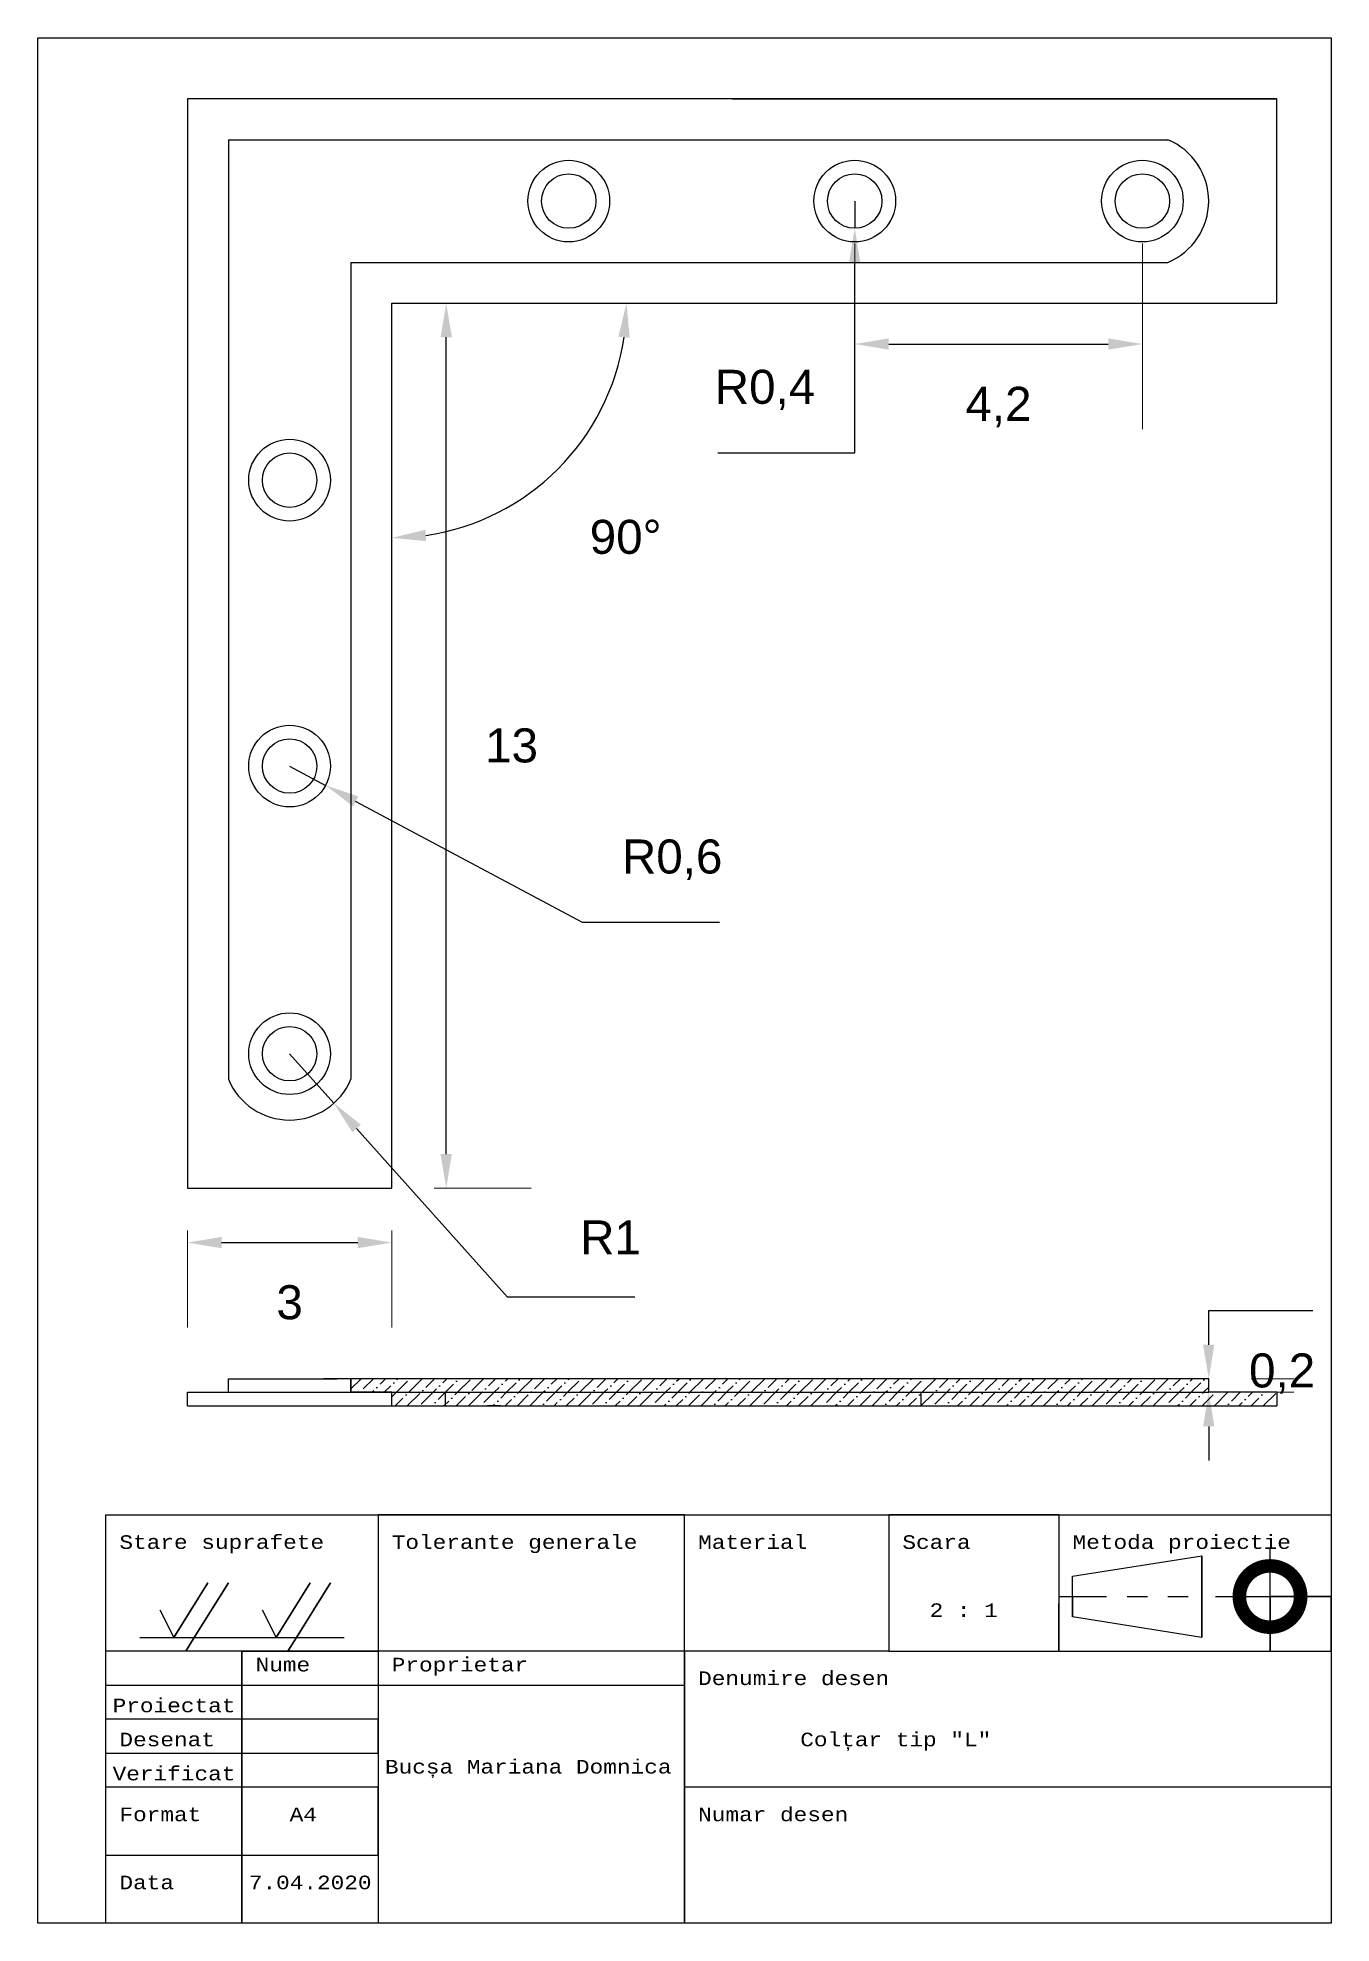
# Model space of a CAD drawing. Header units: millimetres. Extents: x 1716 to 1735, y 1201 to 1228.7.
import ezdxf

# ---------------------------------------------------------------- set-up
doc = ezdxf.new("R2010")
doc.units = ezdxf.units.MM
doc.styles.add('Annotative', font='arial.ttf')
doc.styles.get("Standard").update_dxf_attribs({"font": 'cour.ttf', "height": 0.2})
doc.dimstyles.new('ISO-25', dxfattribs={"dimtxt": 0.5, "dimasz": 0.5, "dimexe": 1.25, "dimexo": 0.625, "dimtad": 2, "dimtih": 1, "dimtoh": 1, "dimdec": 1, "dimtxsty": 'Annotative', "dimcen": 3, "dimadec": 0, "dimazin": 0, "dimtfac": 1, "dimtdec": 1, "dimtmove": 0, "dimatfit": 3, "dimfxl": 1, "dimlwe": 5, "dimarcsym": 0})
pattern_1 = [(45, (1715, 1200), (0.42095, 1.543482), [1.984375, -0.396875, 0, -0.396875])]
pattern_2 = [(45, (1705.2, 1188.6), (0.0673519, 0.24695704), [0.3175, -0.0635, 0, -0.0635])]

# ---------------------------------------------------------------- blocks, each defined once
blk = doc.blocks.new('*D14')
at = {"color": 0, "lineweight": 5, "transparency": 16777216}
for p, q in [((1721.825, 1224.8), (1723.25, 1224.8)), ((1721.825, 1211.8), (1723.25, 1211.8))]:
    blk.add_line(p, q, dxfattribs=at)
at = {"color": 0, "lineweight": -2, "transparency": 16777216}
blk.add_line((1722, 1212.3), (1722, 1224.3), dxfattribs=at)
at = {"color": 0, "transparency": 16777216}
for points in [[(1721.917, 1224.3), (1722.083, 1224.3), (1722, 1224.8)], [(1721.917, 1212.3), (1722.083, 1212.3), (1722, 1211.8)]]:
    blk.add_solid(points, dxfattribs=at)
at = {"layer": 'Defpoints', "color": 0, "transparency": 16777216}
for p in [(1721.2, 1224.8), (1722, 1224.8), (1721.2, 1211.8)]:
    blk.add_point(p, dxfattribs=at)
at = {"color": 0, "transparency": 16777216, "insert": (1722.96, 1218.3), "char_height": 0.5, "attachment_point": 5, "style": 'Annotative'}
blk.add_mtext('13', dxfattribs=at)
blk = doc.blocks.new('*D23')
at = {"color": 0, "lineweight": -2, "transparency": 16777216}
blk.add_arc((1721.2, 1224.8), 3.448, 278.3154, 351.6846, dxfattribs=at)
at = {"color": 0, "transparency": 16777216}
for points in [[(1724.529, 1224.307), (1724.695, 1224.295), (1724.648, 1224.8)], [(1721.705, 1221.305), (1721.693, 1221.471), (1721.2, 1221.352)]]:
    blk.add_solid(points, dxfattribs=at)
at = {"layer": 'Defpoints', "color": 0, "transparency": 16777216}
for p in [(1721.2, 1224.8), (1721.2, 1224.8), (1734.2, 1224.8), (1722.924, 1221.814), (1721.2, 1211.8)]:
    blk.add_point(p, dxfattribs=at)
at = {"color": 0, "transparency": 16777216, "insert": (1724.636, 1221.364), "char_height": 0.5, "attachment_point": 5, "style": 'Annotative'}
blk.add_mtext('90°', dxfattribs=at)
blk = doc.blocks.new('*D24')
at = {"color": 0, "lineweight": 5, "transparency": 16777216}
for p, q in [((1728, 1225.675), (1728, 1222.95)), ((1732.225, 1225.675), (1732.225, 1222.95))]:
    blk.add_line(p, q, dxfattribs=at)
at = {"color": 0, "lineweight": -2, "transparency": 16777216}
blk.add_line((1728.5, 1224.2), (1731.725, 1224.2), dxfattribs=at)
at = {"color": 0, "transparency": 16777216}
for points in [[(1728.5, 1224.283), (1728.5, 1224.117), (1728, 1224.2)], [(1731.725, 1224.283), (1731.725, 1224.117), (1732.225, 1224.2)]]:
    blk.add_solid(points, dxfattribs=at)
at = {"layer": 'Defpoints', "color": 0, "transparency": 16777216}
for p in [(1728, 1226.3), (1732.225, 1226.3), (1732.225, 1224.2)]:
    blk.add_point(p, dxfattribs=at)
at = {"color": 0, "transparency": 16777216, "insert": (1730.112, 1223.275), "char_height": 0.5, "attachment_point": 5, "style": 'Annotative'}
blk.add_mtext('4,2', dxfattribs=at)
blk = doc.blocks.new('*D25')
at = {"color": 0, "lineweight": -2, "transparency": 16777216}
for p, q in [((1728, 1226.3), (1728, 1225.9)), ((1728, 1222.6), (1728, 1225.4)), ((1725.988, 1222.6), (1728, 1222.6))]:
    blk.add_line(p, q, dxfattribs=at)
at = {"color": 0, "transparency": 16777216}
blk.add_solid([(1727.917, 1225.4), (1728.083, 1225.4), (1728, 1225.9)], dxfattribs=at)
at = {"layer": 'Defpoints', "color": 0, "transparency": 16777216}
for p in [(1728, 1226.3), (1728, 1225.9)]:
    blk.add_point(p, dxfattribs=at)
at = {"color": 0, "transparency": 16777216, "insert": (1726.682, 1223.525), "char_height": 0.5, "attachment_point": 5, "style": 'Annotative'}
blk.add_mtext('R0,4', dxfattribs=at)
blk = doc.blocks.new('*D27')
at = {"color": 0, "lineweight": -2, "transparency": 16777216}
for p, q in [((1719.7, 1218), (1720.229, 1217.717)), ((1724, 1215.7), (1720.67, 1217.481)), ((1726.013, 1215.7), (1724, 1215.7))]:
    blk.add_line(p, q, dxfattribs=at)
at = {"color": 0, "transparency": 16777216}
blk.add_solid([(1720.709, 1217.555), (1720.631, 1217.408), (1720.229, 1217.717)], dxfattribs=at)
at = {"layer": 'Defpoints', "color": 0, "transparency": 16777216}
for p in [(1719.7, 1218), (1720.229, 1217.717)]:
    blk.add_point(p, dxfattribs=at)
at = {"color": 0, "transparency": 16777216, "insert": (1725.319, 1216.625), "char_height": 0.5, "attachment_point": 5, "style": 'Annotative'}
blk.add_mtext('R0,6', dxfattribs=at)
blk = doc.blocks.new('*D28')
at = {"color": 0, "lineweight": -2, "transparency": 16777216}
for p, q in [((1719.7, 1213.775), (1720.35, 1213.049)), ((1722.9, 1210.2), (1720.684, 1212.676)), ((1724.769, 1210.2), (1722.9, 1210.2))]:
    blk.add_line(p, q, dxfattribs=at)
at = {"color": 0, "transparency": 16777216}
blk.add_solid([(1720.746, 1212.732), (1720.622, 1212.62), (1720.35, 1213.049)], dxfattribs=at)
at = {"layer": 'Defpoints', "color": 0, "transparency": 16777216}
for p in [(1719.7, 1213.775), (1720.35, 1213.049)]:
    blk.add_point(p, dxfattribs=at)
at = {"color": 0, "transparency": 16777216, "insert": (1724.414, 1211.076), "char_height": 0.5, "attachment_point": 5, "style": 'Annotative'}
blk.add_mtext('R1', dxfattribs=at)
blk = doc.blocks.new('*D31')
at = {"color": 0, "lineweight": 5, "transparency": 16777216}
for p, q in [((1718.2, 1211.175), (1718.2, 1209.75)), ((1721.2, 1211.175), (1721.2, 1209.75))]:
    blk.add_line(p, q, dxfattribs=at)
at = {"color": 0, "lineweight": -2, "transparency": 16777216}
blk.add_line((1718.7, 1211), (1720.7, 1211), dxfattribs=at)
at = {"color": 0, "transparency": 16777216}
for points in [[(1718.7, 1211.083), (1718.7, 1210.917), (1718.2, 1211)], [(1720.7, 1211.083), (1720.7, 1210.917), (1721.2, 1211)]]:
    blk.add_solid(points, dxfattribs=at)
at = {"layer": 'Defpoints', "color": 0, "transparency": 16777216}
for p in [(1718.2, 1211.8), (1721.2, 1211.8), (1721.2, 1211)]:
    blk.add_point(p, dxfattribs=at)
at = {"color": 0, "transparency": 16777216, "insert": (1719.7, 1210.12), "char_height": 0.5, "attachment_point": 5, "style": 'Annotative'}
blk.add_mtext('3', dxfattribs=at)
blk = doc.blocks.new('*D33')
at = {"color": 0, "lineweight": -2, "transparency": 16777216}
for p, q in [((1733.2, 1209.5), (1733.2, 1210)), ((1733.2, 1210), (1734.73, 1210)), ((1733.2, 1208.8), (1733.2, 1209)), ((1733.2, 1208.3), (1733.2, 1207.8))]:
    blk.add_line(p, q, dxfattribs=at)
at = {"color": 0, "lineweight": 5, "transparency": 16777216}
for p, q in [((1733.825, 1209), (1734.45, 1209)), ((1733.825, 1208.8), (1734.45, 1208.8))]:
    blk.add_line(p, q, dxfattribs=at)
at = {"color": 0, "transparency": 16777216}
for points in [[(1733.117, 1209.5), (1733.283, 1209.5), (1733.2, 1209)], [(1733.117, 1208.3), (1733.283, 1208.3), (1733.2, 1208.8)]]:
    blk.add_solid(points, dxfattribs=at)
at = {"layer": 'Defpoints', "color": 0, "transparency": 16777216}
for p in [(1733.2, 1209), (1733.2, 1209), (1733.2, 1208.8)]:
    blk.add_point(p, dxfattribs=at)
at = {"color": 0, "transparency": 16777216, "insert": (1734.278, 1209.075), "char_height": 0.5, "attachment_point": 5, "style": 'Annotative'}
blk.add_mtext('0,2', dxfattribs=at)

msp = doc.modelspace()

# ---------------------------------------------------------------- hatches: boundary and pattern name
h = msp.add_hatch()
h.set_pattern_fill('AR-BRSTD', color=256, scale=0.25, angle=30)
h.set_pattern_definition([(30, (1715, 1200), (-8.468, 14.667), []), (120, (1715, 1200), (-30.465, 1.967), [16.935, -16.935])])
h.paths.add_polyline_path([(1729.5, 1213.1), (1729, 1213.1)], flags=17)
edge = h.paths.add_edge_path()
edge.add_line((1729, 1213.1), (1729, 1213.2))
edge.add_line((1729.5, 1213.1), (1729.5, 1213))
edge.add_line((1723, 1213.1), (1729, 1213.1))
edge.add_line((1723, 1213), (1729.5, 1213))
edge.add_line((1725.5, 1216.8), (1725.5, 1213.1))
edge.add_line((1725.5, 1216.8), (1725.5, 1208.5))
h = msp.add_hatch()
h.set_pattern_fill('ANSI36', color=256, scale=0.25)
h.set_pattern_definition(pattern_1)
h.paths.add_polyline_path([(1723, 1213.1), (1729, 1213.1), (1729.5, 1213.1), (1729.5, 1213), (1723, 1213)], flags=17)
edge = h.paths.add_edge_path(flags=17)
edge.add_line((1723, 1213.1), (1729, 1213.1))
edge.add_line((1722.7, 1213.2), (1723, 1213.1))
edge.add_line((1722.7, 1213.2), (1729, 1213.2))
edge.add_line((1729, 1213.1), (1729, 1213.2))
edge = h.paths.add_edge_path()
edge.add_line((1723, 1213), (1729.5, 1213))
edge.add_line((1729.5, 1213.1), (1729.5, 1213))
edge.add_line((1729.5, 1213.1), (1729, 1213.1))
edge.add_line((1729, 1213.1), (1729, 1213.2))
edge.add_line((1729, 1213.2), (1722.7, 1213.2))
edge.add_line((1722.7, 1213.2), (1723, 1213.1))
edge.add_line((1723, 1213), (1723, 1213.1))
edge = h.paths.add_edge_path(flags=16)
edge.add_line((1729.5, 1213.1), (1729, 1213.1))
h = msp.add_hatch()
h.set_pattern_fill('ANGLE', color=256)
h.set_pattern_definition([(0, (1715, 1200), (0, 6.985), [5.08, -1.905]), (90, (1715, 1200), (-6.985, 4e-16), [5.08, -1.905])])
h.paths.add_polyline_path([(1734.2, 1208.8), (1733.2, 1208.8)], flags=17)
edge = h.paths.add_edge_path()
edge.add_line((1721.2, 1208.6), (1734.2, 1208.6))
edge.add_line((1721.2, 1208.6), (1721.2, 1208.8))
edge.add_line((1720.6, 1208.8), (1720.6, 1209))
edge.add_line((1721.2, 1208.8), (1720.6, 1208.8))
edge.add_line((1733.2, 1208.8), (1733.2, 1209))
edge.add_line((1734.2, 1208.8), (1734.2, 1208.6))
h = msp.add_hatch()
h.set_pattern_fill('ANSI36', color=256, scale=0.25)
h.set_pattern_definition(pattern_1)
h.paths.add_polyline_path([(1720.6, 1209), (1720.6, 1208.8), (1721.2, 1208.8), (1721.2, 1208.6), (1734.2, 1208.6), (1734.2, 1208.8), (1733.2, 1208.8), (1733.2, 1209)])
h.paths.add_polyline_path([(1720.6, 1209), (1720.6, 1208.8), (1721.2, 1208.8), (1733.2, 1208.8), (1733.2, 1209)], flags=17)
h.paths.add_polyline_path([(1721.2, 1208.8), (1733.2, 1208.8), (1734.2, 1208.8), (1734.2, 1208.6), (1721.2, 1208.6)], flags=17)
h = msp.add_hatch()
h.set_pattern_fill('ANSI36', color=256, scale=0.5)
h.set_pattern_definition([(45, (1705.2, 1185.6), (0.8419, 3.08696), [3.96875, -0.79375, 0, -0.79375])])
h.paths.add_polyline_path([(1733.2, 1209), (1720.6, 1209), (1720.6, 1208.8), (1721.2, 1208.8), (1721.2, 1208.6), (1734.2, 1208.6), (1734.2, 1208.8), (1733.2, 1208.8)])
h.paths.add_polyline_path([(1733.2, 1209), (1720.6, 1209), (1720.6, 1208.8), (1721.2, 1208.8), (1733.2, 1208.8)], flags=17)
h.paths.add_polyline_path([(1721.2, 1208.8), (1733.2, 1208.8), (1734.2, 1208.8), (1734.2, 1208.6), (1721.2, 1208.6)], flags=17)
edge = h.paths.add_edge_path(flags=16)
edge.add_line((1721.2, 1208.6), (1721.6, 1208.6))
h = msp.add_hatch()
h.set_pattern_fill('ANSI36', color=256, scale=0.04)
h.set_pattern_definition(pattern_2)
h.paths.add_polyline_path([(1720.6, 1209), (1720.6, 1208.8), (1721.2, 1208.8), (1733.2, 1208.8), (1733.2, 1209)])
h = msp.add_hatch()
h.set_pattern_fill('ANSI36', color=256, scale=0.04)
h.set_pattern_definition(pattern_2)
h.paths.add_polyline_path([(1721.2, 1208.6), (1721.2, 1208.8), (1733.2, 1208.8), (1734.2, 1208.8), (1734.2, 1208.6)])
edge = h.paths.add_edge_path(flags=17)
edge.add_line((1721.2, 1208.6), (1721.6, 1208.6))

# ---------------------------------------------------------------- linework, layer by layer
for p, q in [((1716, 1227), (1716, 1228.7)), ((1716, 1228.7), (1735, 1228.7)), ((1716, 1228.7), (1725.5, 1228.7)), ((1735, 1228.7), (1735, 1222.2)), ((1726.2, 1227.8), (1718.2, 1227.8)), ((1718.2, 1227.8), (1718.2, 1211.8)), ((1726.2, 1227.8), (1734.2, 1227.8)), ((1734.2, 1227.8), (1726.2, 1227.8)), ((1734.2, 1224.8), (1734.2, 1227.8)), ((1718.8, 1227.2), (1718.8, 1213.8)), ((1718.8, 1227.2), (1718.8, 1213.4)), ((1718.8, 1227.2), (1732.6, 1227.2)), ((1716, 1213), (1716, 1227)), ((1720.6, 1225.4), (1721.8, 1225.4)), ((1720.6, 1225.4), (1720.6, 1213.8)), ((1720.6, 1225.4), (1720.6, 1213.4)), ((1720.6, 1225.4), (1732.6, 1225.4)), ((1721.2, 1211.8), (1721.2, 1224.8)), ((1721.2, 1224.8), (1734.2, 1224.8)), ((1735, 1222.2), (1735, 1209)), ((1716, 1201), (1716, 1213)), ((1718.2, 1211.8), (1721.2, 1211.8)), ((1718.8, 1208.8), (1718.8, 1209)), ((1718.8, 1209), (1720.4, 1209)), ((1720.6, 1209), (1720.2, 1209)), ((1720.6, 1208.8), (1720.6, 1209)), ((1733.2, 1209), (1720.6, 1209)), ((1720.6, 1209), (1720.6, 1208.8)), ((1733.2, 1208.8), (1733.2, 1209)), ((1718.2, 1208.6), (1718.2, 1208.8)), ((1718.2, 1208.8), (1718.8, 1208.8)), ((1718.2, 1208.6), (1721.2, 1208.6)), ((1718.2, 1208.6), (1721.2, 1208.6)), ((1718.8, 1208.8), (1718.8, 1208.8)), ((1718.8, 1208.8), (1720.6, 1208.8)), ((1721.2, 1208.8), (1720.6, 1208.8)), ((1720.6, 1208.8), (1721.2, 1208.8)), ((1721.2, 1208.6), (1721.2, 1208.8)), ((1721.2, 1208.8), (1733.2, 1208.8)), ((1721.2, 1208.6), (1734.2, 1208.6)), ((1721.2, 1208.6), (1721.6, 1208.6)), ((1722.6, 1208.6), (1722.8, 1208.6)), ((1722.8, 1208.6), (1722.6, 1208.6)), ((1723, 1208.6), (1723.4, 1208.6)), ((1734.2, 1208.8), (1733.2, 1208.8)), ((1734.2, 1208.8), (1733.2, 1208.8)), ((1734.2, 1208.8), (1734.2, 1208.8)), ((1734.2, 1208.8), (1734.2, 1208.8)), ((1734.2, 1208.8), (1734.2, 1208.8)), ((1734.2, 1208.8), (1734.2, 1208.6)), ((1717, 1201), (1717, 1207)), ((1717, 1207), (1735, 1207)), ((1725.5, 1207), (1721, 1207)), ((1721, 1207), (1721, 1205)), ((1725.5, 1205), (1725.5, 1207)), ((1731, 1207), (1728.5, 1207)), ((1728.5, 1207), (1728.5, 1205)), ((1731, 1207), (1731, 1205)), ((1735, 1207), (1735, 1201)), ((1731.2, 1206.1), (1733.1, 1206.4)), ((1733.1, 1205.8), (1733.1, 1206.4)), ((1733.1, 1206.4), (1733.1, 1205.8)), ((1733.1, 1206.4), (1733.1, 1205.2)), ((1733.1, 1206.4), (1733.1, 1205.2)), ((1734.1, 1206.25), (1734.1, 1206.5)), ((1731.2, 1205.8), (1731.2, 1206.1)), ((1734.1, 1205), (1734.1, 1206.25)), ((1718, 1205.2), (1718.5, 1206)), ((1718.5, 1206), (1718, 1205.2)), ((1718.3, 1205.2), (1718.8, 1206)), ((1718.8, 1206), (1718.3, 1205.2)), ((1719.5, 1205.2), (1720, 1206)), ((1720, 1206), (1719.5, 1205.2)), ((1719.8, 1205.2), (1720.3, 1206)), ((1720.3, 1206), (1719.8, 1205.2)), ((1731, 1205.8), (1731.2, 1205.8)), ((1731, 1205.8), (1731.2, 1205.8)), ((1731, 1205.8), (1731.2, 1205.8)), ((1731.2, 1205.8), (1731.2, 1205.5)), ((1731.2, 1205.5), (1731.2, 1205.8)), ((1731.2, 1205.8), (1731.7, 1205.8)), ((1732, 1205.8), (1732.3, 1205.8)), ((1732.6, 1205.8), (1732.9, 1205.8)), ((1733.1, 1205.2), (1733.1, 1205.8)), ((1733.3, 1205.8), (1734.1, 1205.8)), ((1734.1, 1205.8), (1735, 1205.8)), ((1735, 1205.8), (1734.1, 1205.8)), ((1734.1, 1205.8), (1734.1, 1205)), ((1735, 1205), (1735, 1205.8)), ((1718, 1205.2), (1717.8, 1205.6)), ((1717.8, 1205.6), (1718, 1205.2)), ((1719.5, 1205.2), (1719.3, 1205.6)), ((1719.3, 1205.6), (1719.5, 1205.2)), ((1731, 1205), (1731, 1205.7)), ((1731, 1205), (1731, 1205.7)), ((1731, 1205), (1731, 1205.7)), ((1733.1, 1205.2), (1731.2, 1205.5)), ((1721, 1205), (1717, 1205)), ((1717.5, 1205.2), (1718, 1205.2)), ((1718, 1205.2), (1718.3, 1205.2)), ((1718.3, 1205.2), (1718.175, 1205)), ((1718.175, 1205), (1718.3, 1205.2)), ((1718.3, 1205.2), (1719.5, 1205.2)), ((1719, 1205), (1719, 1201)), ((1719, 1201), (1719, 1205)), ((1719, 1205), (1721, 1205)), ((1719.5, 1205.2), (1719.8, 1205.2)), ((1719.8, 1205.2), (1719.675, 1205)), ((1719.675, 1205), (1719.8, 1205.2)), ((1719.8, 1205.2), (1720.5, 1205.2)), ((1721, 1205), (1721, 1201)), ((1725.5, 1205), (1721, 1205)), ((1728.5, 1205), (1725.5, 1205)), ((1725.5, 1205), (1725.5, 1201)), ((1725.5, 1201), (1725.5, 1205)), ((1728.5, 1205), (1735, 1205)), ((1735, 1205), (1735, 1203)), ((1717, 1204), (1717, 1204.5)), ((1717, 1204.5), (1721, 1204.5)), ((1721, 1204.5), (1725.5, 1204.5)), ((1721, 1204), (1717, 1204)), ((1721, 1203.5), (1721, 1204)), ((1717, 1203), (1717, 1203.5)), ((1717, 1203.5), (1721, 1203.5)), ((1721, 1203), (1717, 1203)), ((1721, 1202), (1721, 1203)), ((1735, 1203), (1725.5, 1203)), ((1717, 1201), (1717, 1202)), ((1717, 1202), (1721, 1202)), ((1735, 1201), (1716, 1201))]:
    msp.add_line(p, q)
msp.add_lwpolyline([(1735, 1209), (1735, 1204.9)])
at = {"const_width": 0.2}
msp.add_lwpolyline([(1733.65, 1205.8, 1), (1734.55, 1205.8, 1)], format="xyb", close=True, dxfattribs=at)
for centre, radius in [((1723.8, 1226.3), 0.6), ((1728, 1226.3), 0.6), ((1732.225, 1226.3), 0.6), ((1723.8, 1226.3), 0.4), ((1728, 1226.3), 0.4), ((1732.225, 1226.3), 0.4), ((1719.7, 1222.2), 0.6), ((1719.7, 1222.2), 0.4), ((1719.7, 1218), 0.6), ((1719.7, 1218), 0.4), ((1719.7, 1213.775), 0.6), ((1719.7, 1213.775), 0.4)]:
    msp.add_circle(centre, radius)
for centre, start, end in [((1732.225, 1226.3), 292.6199, 67.3801), ((1719.7, 1213.775), 202.6199, 337.3801)]:
    msp.add_arc(centre, 0.975, start, end)

# ---------------------------------------------------------------- texts
for s, p in [('Stare suprafete', (1717.2, 1206.5)), ('Tolerante generale', (1721.2, 1206.5)), ('Material', (1725.7, 1206.5)), ('Scara', (1728.7, 1206.5)), ('Metoda proiectie', (1731.2, 1206.5)), ('2 : 1', (1729.1, 1205.5)), ('Nume', (1719.2, 1204.7)), ('Proprietar', (1721.2, 1204.7)), ('Denumire desen ', (1725.7, 1204.5)), ('Proiectat', (1717.1, 1204.1)), ('Desenat', (1717.2, 1203.6)), ('Colțar tip "L"', (1727.2, 1203.6)), ('Verificat', (1717.1, 1203.1)), ('Bucșa Mariana Domnica', (1721.1, 1203.2)), ('Format', (1717.2, 1202.5)), (' A4', (1719.5, 1202.5)), ('Numar desen ', (1725.7, 1202.5)), ('Data', (1717.2, 1201.5)), ('7.04.2020', (1719.1, 1201.5))]:
    msp.add_text(s, height=0.2).set_placement(p)

# ---------------------------------------------------------------- dimensions: what is measured, and where the dimension line sits
for center, mpoint, picture, middle in [((1728, 1226.3), (1728, 1225.9), '*D25', (1726.682, 1222.6)), ((1719.7, 1218), (1720.229, 1217.717), '*D27', (1725.319, 1215.7)), ((1719.7, 1213.775), (1720.35, 1213.049), '*D28', (1724.414, 1210.2))]:
    dim = msp.add_radius_dim(center=center, mpoint=mpoint, dimstyle='ISO-25')
    dim.commit()
    dim.dimension.update_dxf_attribs({"geometry": picture, "text_midpoint": middle, "dimtype": 164})
dim = msp.add_linear_dim(base=(1732.225, 1224.2), p1=(1728, 1226.3), p2=(1732.225, 1226.3), dimstyle='ISO-25', override={"dimdec": 1})
dim.commit()
dim.dimension.update_dxf_attribs({"geometry": '*D24', "text_midpoint": (1730.112, 1223.275)})
for base, p1, p2, picture, middle in [((1722, 1224.8), (1721.2, 1211.8), (1721.2, 1224.8), '*D14', (1722.96, 1218.3)), ((1733.2, 1209), (1733.2, 1208.8), (1733.2, 1209), '*D33', (1734.278, 1209.075))]:
    dim = msp.add_linear_dim(base=base, p1=p1, p2=p2, angle=90, dimstyle='ISO-25')
    dim.commit()
    dim.dimension.update_dxf_attribs({"geometry": picture, "text_midpoint": middle})
dim = msp.add_angular_dim_2l(base=(1722.924, 1221.814), line1=((1721.2, 1211.8), (1721.2, 1224.8)), line2=((1721.2, 1224.8), (1734.2, 1224.8)), dimstyle='ISO-25')
dim.commit()
dim.dimension.update_dxf_attribs({"geometry": '*D23', "text_midpoint": (1724.636, 1221.364)})
dim = msp.add_linear_dim(base=(1721.2, 1211), p1=(1718.2, 1211.8), p2=(1721.2, 1211.8), dimstyle='ISO-25')
dim.commit()
dim.dimension.update_dxf_attribs({"geometry": '*D31', "text_midpoint": (1719.7, 1210.12)})

doc.saveas('drawing.dxf')
